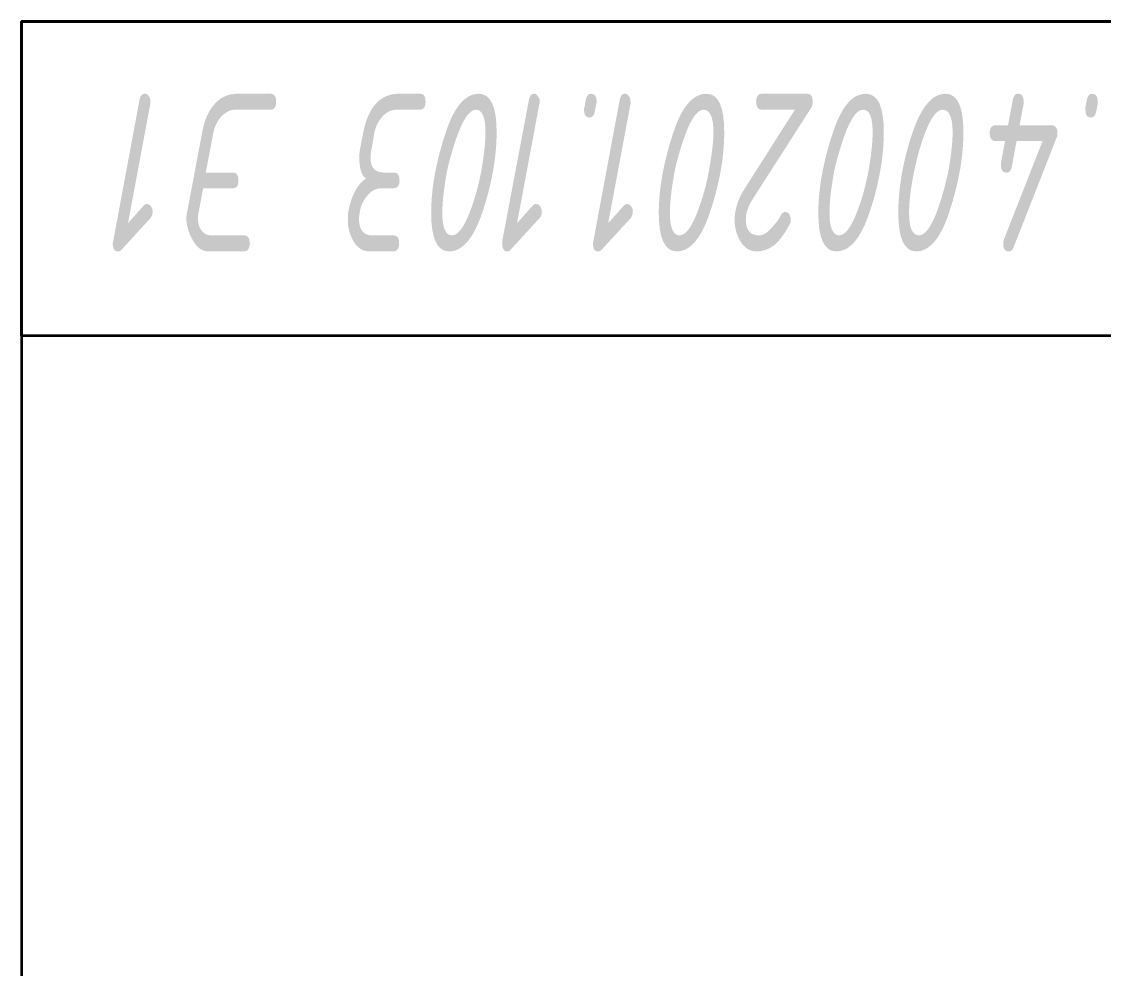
# Model space of a CAD drawing. Header units: millimetres. Extents: x 20 to 415, y 1 to 292.
# Drawn here: x 19.87 to 68.04, y 249.78 to 291.96 of the extents above; entities that cross this region are included whole.
import ezdxf

# ---------------------------------------------------------------- set-up
doc = ezdxf.new("R2010")
doc.units = ezdxf.units.MM
doc.header["$MEASUREMENT"] = 0
doc.layers.get('0').update_dxf_attribs({"linetype": 'CONTINUOUS'})

msp = doc.modelspace()

# ---------------------------------------------------------------- hatches: boundary and pattern name
at = {"true_color": 0x000007}
msp.add_hatch(color=0, dxfattribs=at).paths.add_polyline_path([(24.604, 282.992), (25.299, 283.77), (25.299, 283.77), (25.308, 283.778), (25.316, 283.785), (25.323, 283.792), (25.331, 283.799), (25.339, 283.805), (25.346, 283.81), (25.354, 283.815), (25.361, 283.82), (25.369, 283.824), (25.376, 283.828), (25.383, 283.831), (25.39, 283.834), (25.398, 283.836), (25.405, 283.838), (25.412, 283.84), (25.419, 283.841), (25.427, 283.842), (25.434, 283.842), (25.442, 283.842), (25.45, 283.841), (25.457, 283.841), (25.465, 283.839), (25.473, 283.838), (25.481, 283.836), (25.481, 283.836), (25.49, 283.834), (25.498, 283.832), (25.506, 283.829), (25.514, 283.826), (25.522, 283.823), (25.53, 283.82), (25.538, 283.816), (25.546, 283.813), (25.554, 283.809), (25.562, 283.804), (25.569, 283.8), (25.577, 283.795), (25.584, 283.789), (25.591, 283.784), (25.597, 283.778), (25.604, 283.771), (25.61, 283.764), (25.616, 283.757), (25.622, 283.749), (25.628, 283.741), (25.633, 283.732), (25.638, 283.723), (25.643, 283.714), (25.647, 283.704), (25.653, 283.695), (25.658, 283.687), (25.663, 283.678), (25.668, 283.669), (25.672, 283.66), (25.676, 283.651), (25.679, 283.641), (25.682, 283.631), (25.684, 283.621), (25.687, 283.611), (25.689, 283.601), (25.69, 283.59), (25.692, 283.579), (25.693, 283.568), (25.694, 283.556), (25.695, 283.544), (25.695, 283.532), (25.696, 283.52), (25.696, 283.507), (25.696, 283.494), (25.696, 283.481), (25.696, 283.467), (25.696, 283.453), (25.696, 283.439), (25.696, 283.439), (25.694, 283.429), (25.692, 283.418), (25.689, 283.408), (25.687, 283.398), (25.684, 283.387), (25.681, 283.377), (25.678, 283.367), (25.674, 283.357), (25.671, 283.347), (25.667, 283.337), (25.663, 283.327), (25.659, 283.317), (25.655, 283.307), (25.651, 283.297), (25.646, 283.288), (25.641, 283.278), (25.636, 283.269), (25.631, 283.26), (25.626, 283.251), (25.621, 283.242), (25.615, 283.233), (25.609, 283.224), (25.603, 283.216), (25.597, 283.207), (25.597, 283.207), (24.323, 281.817), (24.323, 281.817), (24.317, 281.811), (24.311, 281.805), (24.305, 281.8), (24.298, 281.794), (24.292, 281.789), (24.286, 281.783), (24.28, 281.779), (24.273, 281.774), (24.267, 281.769), (24.261, 281.765), (24.255, 281.761), (24.249, 281.757), (24.242, 281.754), (24.236, 281.751), (24.23, 281.748), (24.224, 281.745), (24.218, 281.743), (24.211, 281.741), (24.205, 281.739), (24.199, 281.737), (24.193, 281.736), (24.187, 281.735), (24.18, 281.735), (24.174, 281.735), (24.174, 281.735), (24.154, 281.735), (24.135, 281.737), (24.116, 281.74), (24.098, 281.744), (24.082, 281.75), (24.066, 281.756), (24.051, 281.764), (24.036, 281.773), (24.023, 281.783), (24.01, 281.795), (23.999, 281.808), (23.988, 281.821), (23.978, 281.837), (23.969, 281.853), (23.961, 281.87), (23.954, 281.889), (23.947, 281.909), (23.942, 281.93), (23.937, 281.952), (23.933, 281.976), (23.93, 282.001), (23.928, 282.027), (23.926, 282.054), (23.926, 282.082), (23.926, 282.088), (23.926, 282.094), (23.927, 282.1), (23.927, 282.106), (23.928, 282.111), (23.929, 282.116), (23.929, 282.121), (23.93, 282.126), (23.931, 282.131), (23.932, 282.136), (23.933, 282.14), (23.934, 282.144), (23.935, 282.148), (23.936, 282.152), (23.937, 282.156), (23.938, 282.159), (23.939, 282.163), (23.94, 282.166), (23.941, 282.169), (23.941, 282.172), (23.942, 282.174), (23.942, 282.177), (23.942, 282.179), (23.943, 282.181), (25.117, 288.486), (25.117, 288.486), (25.122, 288.506), (25.127, 288.526), (25.132, 288.544), (25.138, 288.563), (25.144, 288.58), (25.151, 288.597), (25.159, 288.613), (25.166, 288.628), (25.175, 288.642), (25.183, 288.656), (25.193, 288.668), (25.202, 288.68), (25.212, 288.691), (25.223, 288.701), (25.234, 288.71), (25.245, 288.718), (25.257, 288.726), (25.269, 288.732), (25.281, 288.738), (25.294, 288.742), (25.307, 288.746), (25.321, 288.748), (25.335, 288.75), (25.349, 288.75), (25.349, 288.75), (25.357, 288.75), (25.366, 288.75), (25.374, 288.749), (25.382, 288.747), (25.39, 288.746), (25.398, 288.744), (25.407, 288.741), (25.415, 288.739), (25.423, 288.735), (25.431, 288.732), (25.438, 288.728), (25.446, 288.723), (25.454, 288.719), (25.462, 288.713), (25.469, 288.707), (25.476, 288.701), (25.484, 288.695), (25.491, 288.687), (25.498, 288.68), (25.505, 288.672), (25.512, 288.663), (25.518, 288.654), (25.525, 288.645), (25.531, 288.634), (25.537, 288.626), (25.543, 288.618), (25.548, 288.61), (25.553, 288.601), (25.558, 288.593), (25.562, 288.584), (25.566, 288.576), (25.57, 288.567), (25.574, 288.558), (25.577, 288.549), (25.58, 288.54), (25.583, 288.531), (25.585, 288.522), (25.587, 288.512), (25.589, 288.502), (25.591, 288.492), (25.593, 288.482), (25.594, 288.472), (25.595, 288.461), (25.596, 288.45), (25.596, 288.439), (25.597, 288.427), (25.597, 288.415), (25.597, 288.403), (25.597, 288.403), (25.597, 288.399), (25.597, 288.395), (25.597, 288.39), (25.597, 288.386), (25.597, 288.382), (25.597, 288.378), (25.597, 288.374), (25.597, 288.37), (25.597, 288.366), (25.597, 288.361), (25.597, 288.357), (25.597, 288.353), (25.597, 288.349), (25.597, 288.345), (25.597, 288.341), (25.597, 288.337), (25.597, 288.332), (25.597, 288.328), (25.597, 288.324), (25.597, 288.32), (25.597, 288.316), (25.597, 288.312), (25.597, 288.308), (25.597, 288.304), (25.597, 288.304), (24.604, 282.992), (25.597, 288.304)])
h = msp.add_hatch(color=0, dxfattribs=at)
h.paths.add_polyline_path([(28.178, 281.735), (28.178, 281.735), (28.133, 281.736), (28.089, 281.74), (28.046, 281.748), (28.004, 281.758), (27.963, 281.771), (27.923, 281.787), (27.884, 281.806), (27.846, 281.827), (27.808, 281.852), (27.772, 281.879), (27.736, 281.909), (27.701, 281.941), (27.666, 281.977), (27.633, 282.015), (27.6, 282.056), (27.568, 282.1), (27.537, 282.146), (27.506, 282.195), (27.476, 282.247), (27.446, 282.301), (27.418, 282.359), (27.389, 282.418), (27.362, 282.481), (27.335, 282.545), (27.335, 282.545), (27.324, 282.572), (27.315, 282.599), (27.305, 282.626), (27.296, 282.653), (27.287, 282.68), (27.279, 282.707), (27.271, 282.734), (27.263, 282.761), (27.256, 282.788), (27.25, 282.815), (27.243, 282.843), (27.237, 282.87), (27.232, 282.898), (27.227, 282.925), (27.222, 282.953), (27.218, 282.981), (27.214, 283.008), (27.211, 283.036), (27.209, 283.064), (27.206, 283.093), (27.204, 283.121), (27.203, 283.15), (27.202, 283.178), (27.202, 283.207), (27.202, 283.22), (27.203, 283.232), (27.203, 283.244), (27.203, 283.257), (27.204, 283.269), (27.205, 283.281), (27.206, 283.294), (27.207, 283.306), (27.208, 283.318), (27.21, 283.33), (27.211, 283.342), (27.213, 283.354), (27.214, 283.366), (27.216, 283.378), (27.218, 283.389), (27.219, 283.401), (27.221, 283.412), (27.223, 283.424), (27.225, 283.435), (27.227, 283.446), (27.229, 283.457), (27.231, 283.468), (27.233, 283.478), (27.235, 283.489), (27.897, 286.996), (27.897, 286.996), (27.915, 287.09), (27.934, 287.181), (27.954, 287.27), (27.977, 287.356), (28.001, 287.44), (28.027, 287.521), (28.054, 287.599), (28.083, 287.675), (28.114, 287.749), (28.146, 287.82), (28.18, 287.888), (28.216, 287.954), (28.253, 288.017), (28.291, 288.078), (28.331, 288.137), (28.373, 288.193), (28.416, 288.246), (28.46, 288.297), (28.506, 288.346), (28.554, 288.392), (28.602, 288.435), (28.653, 288.477), (28.704, 288.515), (28.758, 288.552), (28.758, 288.552), (28.785, 288.568), (28.812, 288.583), (28.84, 288.598), (28.868, 288.612), (28.896, 288.626), (28.925, 288.639), (28.954, 288.651), (28.983, 288.662), (29.013, 288.673), (29.042, 288.683), (29.073, 288.692), (29.103, 288.701), (29.134, 288.709), (29.164, 288.716), (29.196, 288.722), (29.227, 288.728), (29.259, 288.733), (29.29, 288.738), (29.322, 288.742), (29.355, 288.745), (29.387, 288.747), (29.42, 288.749), (29.453, 288.75), (29.486, 288.75), (30.942, 288.75), (30.942, 288.75), (30.962, 288.75), (30.981, 288.748), (31, 288.745), (31.018, 288.741), (31.034, 288.735), (31.05, 288.729), (31.065, 288.721), (31.08, 288.712), (31.093, 288.701), (31.105, 288.69), (31.117, 288.677), (31.128, 288.663), (31.138, 288.648), (31.147, 288.632), (31.155, 288.615), (31.162, 288.596), (31.169, 288.576), (31.174, 288.555), (31.179, 288.533), (31.183, 288.509), (31.186, 288.484), (31.188, 288.458), (31.189, 288.431), (31.19, 288.403), (31.19, 288.403), (31.189, 288.372), (31.188, 288.344), (31.186, 288.316), (31.183, 288.29), (31.179, 288.265), (31.174, 288.241), (31.169, 288.219), (31.162, 288.198), (31.155, 288.179), (31.147, 288.16), (31.138, 288.143), (31.128, 288.128), (31.117, 288.113), (31.105, 288.1), (31.093, 288.089), (31.08, 288.078), (31.065, 288.069), (31.05, 288.061), (31.034, 288.054), (31.018, 288.049), (31, 288.044), (30.981, 288.041), (30.962, 288.039), (30.942, 288.039), (29.353, 288.039), (29.353, 288.039), (29.328, 288.038), (29.304, 288.037), (29.279, 288.034), (29.254, 288.031), (29.229, 288.026), (29.204, 288.02), (29.179, 288.013), (29.155, 288.006), (29.13, 287.997), (29.105, 287.987), (29.08, 287.976), (29.055, 287.964), (29.031, 287.951), (29.006, 287.937), (28.981, 287.922), (28.956, 287.906), (28.931, 287.889), (28.906, 287.871), (28.882, 287.852), (28.857, 287.832), (28.832, 287.811), (28.807, 287.789), (28.782, 287.765), (28.758, 287.741), (28.758, 287.741), (28.735, 287.716), (28.713, 287.69), (28.692, 287.664), (28.672, 287.638), (28.652, 287.61), (28.633, 287.583), (28.615, 287.555), (28.597, 287.526), (28.58, 287.497), (28.563, 287.467), (28.547, 287.437), (28.532, 287.406), (28.517, 287.375), (28.503, 287.343), (28.49, 287.31), (28.477, 287.278), (28.465, 287.244), (28.453, 287.21), (28.442, 287.176), (28.431, 287.141), (28.421, 287.106), (28.411, 287.07), (28.402, 287.033), (28.394, 286.996), (28.063, 285.242), (29.27, 285.242), (29.27, 285.242), (29.291, 285.242), (29.31, 285.24), (29.329, 285.237), (29.346, 285.233), (29.363, 285.227), (29.379, 285.221), (29.394, 285.213), (29.408, 285.204), (29.422, 285.194), (29.434, 285.182), (29.446, 285.169), (29.457, 285.156), (29.467, 285.141), (29.476, 285.124), (29.484, 285.107), (29.491, 285.088), (29.498, 285.068), (29.503, 285.047), (29.508, 285.025), (29.512, 285.001), (29.515, 284.976), (29.517, 284.95), (29.518, 284.923), (29.519, 284.895), (29.519, 284.895), (29.518, 284.867), (29.517, 284.839), (29.515, 284.814), (29.512, 284.789), (29.508, 284.765), (29.503, 284.743), (29.498, 284.722), (29.491, 284.702), (29.484, 284.683), (29.476, 284.666), (29.467, 284.649), (29.457, 284.634), (29.446, 284.621), (29.434, 284.608), (29.422, 284.596), (29.408, 284.586), (29.394, 284.577), (29.379, 284.569), (29.363, 284.563), (29.346, 284.557), (29.329, 284.553), (29.31, 284.55), (29.291, 284.548), (29.27, 284.548), (27.947, 284.548), (27.748, 283.489), (27.748, 283.489), (27.746, 283.478), (27.744, 283.468), (27.742, 283.457), (27.74, 283.446), (27.738, 283.435), (27.736, 283.424), (27.734, 283.413), (27.732, 283.402), (27.73, 283.391), (27.729, 283.38), (27.727, 283.369), (27.725, 283.358), (27.724, 283.347), (27.723, 283.337), (27.721, 283.326), (27.72, 283.316), (27.719, 283.305), (27.718, 283.295), (27.717, 283.286), (27.716, 283.276), (27.716, 283.267), (27.715, 283.258), (27.715, 283.249), (27.715, 283.24), (27.715, 283.24), (27.715, 283.21), (27.716, 283.18), (27.717, 283.15), (27.719, 283.122), (27.722, 283.094), (27.725, 283.066), (27.728, 283.039), (27.732, 283.013), (27.737, 282.987), (27.742, 282.962), (27.748, 282.938), (27.754, 282.914), (27.761, 282.89), (27.769, 282.867), (27.777, 282.844), (27.786, 282.822), (27.796, 282.801), (27.806, 282.78), (27.817, 282.759), (27.828, 282.739), (27.84, 282.719), (27.853, 282.699), (27.866, 282.68), (27.881, 282.661), (27.895, 282.643), (27.91, 282.626), (27.926, 282.609), (27.941, 282.594), (27.957, 282.579), (27.973, 282.565), (27.99, 282.552), (28.007, 282.539), (28.024, 282.528), (28.041, 282.517), (28.059, 282.507), (28.077, 282.498), (28.095, 282.489), (28.114, 282.482), (28.133, 282.475), (28.151, 282.469), (28.171, 282.463), (28.19, 282.459), (28.21, 282.455), (28.23, 282.452), (28.25, 282.449), (28.27, 282.448), (28.29, 282.446), (28.311, 282.446), (29.767, 282.446), (29.767, 282.446), (29.787, 282.446), (29.807, 282.444), (29.825, 282.441), (29.843, 282.436), (29.86, 282.431), (29.875, 282.424), (29.891, 282.417), (29.905, 282.408), (29.918, 282.397), (29.931, 282.386), (29.942, 282.373), (29.953, 282.359), (29.963, 282.344), (29.972, 282.328), (29.98, 282.31), (29.987, 282.292), (29.994, 282.272), (30, 282.251), (30.004, 282.228), (30.008, 282.205), (30.011, 282.18), (30.013, 282.154), (30.015, 282.127), (30.015, 282.099), (30.015, 282.099), (30.015, 282.07), (30.013, 282.043), (30.011, 282.016), (30.008, 281.991), (30.004, 281.967), (30, 281.944), (29.994, 281.922), (29.987, 281.901), (29.98, 281.882), (29.972, 281.863), (29.963, 281.846), (29.953, 281.83), (29.942, 281.815), (29.931, 281.801), (29.918, 281.789), (29.905, 281.778), (29.891, 281.768), (29.875, 281.759), (29.86, 281.752), (29.843, 281.746), (29.825, 281.741), (29.807, 281.737), (29.787, 281.735), (29.767, 281.735)])
h.paths.add_polyline_path([(28.178, 281.735), (29.767, 281.735)])
h = msp.add_hatch(color=0, dxfattribs=at)
edge = h.paths.add_edge_path()
edge.add_line((67.741, 288.304), (67.675, 287.956))
edge.add_spline(control_points=[(67.675, 287.956), (67.641, 287.774), (67.559, 287.691), (67.443, 287.691), (67.443, 287.691), (67.277, 287.691), (67.195, 287.807), (67.195, 288.039), (67.195, 288.039), (67.195, 288.088), (67.195, 288.122), (67.195, 288.138)], knot_values=[0, 0, 0, 0, 0.083333, 0.083333, 0.083333, 0.083333, 0.166667, 0.166667, 0.166667, 0.166667, 1, 1, 1, 1], degree=3, periodic=0)
edge.add_line((67.195, 288.138), (67.261, 288.486))
edge.add_spline(control_points=[(67.261, 288.486), (67.294, 288.651), (67.377, 288.75), (67.493, 288.75), (67.493, 288.75), (67.658, 288.75), (67.741, 288.634), (67.741, 288.403), (67.741, 288.403), (67.741, 288.353), (67.741, 288.32), (67.741, 288.304)], knot_values=[0, 0, 0, 0, 0.083333, 0.083333, 0.083333, 0.083333, 0.166667, 0.166667, 0.166667, 0.166667, 1, 1, 1, 1], degree=3, periodic=0)
h.paths.add_polyline_path([(63.621, 286.649), (63.19, 286.649), (63.19, 286.649), (63.17, 286.649), (63.151, 286.651), (63.132, 286.654), (63.115, 286.659), (63.098, 286.664), (63.082, 286.671), (63.067, 286.678), (63.053, 286.688), (63.039, 286.698), (63.027, 286.709), (63.015, 286.722), (63.004, 286.736), (62.994, 286.751), (62.985, 286.767), (62.977, 286.785), (62.97, 286.803), (62.963, 286.823), (62.958, 286.844), (62.953, 286.867), (62.949, 286.89), (62.946, 286.915), (62.944, 286.941), (62.943, 286.968), (62.942, 286.996), (62.942, 286.996), (62.943, 287.025), (62.944, 287.052), (62.946, 287.078), (62.949, 287.103), (62.953, 287.126), (62.958, 287.148), (62.963, 287.17), (62.97, 287.189), (62.977, 287.208), (62.985, 287.226), (62.994, 287.242), (63.004, 287.257), (63.015, 287.271), (63.027, 287.284), (63.039, 287.295), (63.053, 287.305), (63.067, 287.314), (63.082, 287.322), (63.098, 287.329), (63.115, 287.334), (63.132, 287.338), (63.151, 287.341), (63.17, 287.343), (63.19, 287.344), (63.753, 287.344), (63.968, 288.486), (63.968, 288.486), (63.972, 288.506), (63.977, 288.526), (63.982, 288.544), (63.988, 288.563), (63.993, 288.58), (64, 288.597), (64.006, 288.613), (64.014, 288.628), (64.021, 288.642), (64.029, 288.656), (64.038, 288.668), (64.047, 288.68), (64.056, 288.691), (64.066, 288.701), (64.077, 288.71), (64.088, 288.718), (64.1, 288.726), (64.112, 288.732), (64.125, 288.738), (64.139, 288.742), (64.153, 288.746), (64.168, 288.748), (64.184, 288.75), (64.2, 288.75), (64.2, 288.75), (64.22, 288.75), (64.239, 288.748), (64.258, 288.745), (64.276, 288.741), (64.292, 288.735), (64.308, 288.728), (64.323, 288.72), (64.338, 288.711), (64.351, 288.701), (64.364, 288.689), (64.375, 288.676), (64.386, 288.661), (64.396, 288.646), (64.405, 288.629), (64.413, 288.611), (64.42, 288.591), (64.427, 288.57), (64.433, 288.548), (64.437, 288.524), (64.441, 288.499), (64.444, 288.473), (64.446, 288.446), (64.448, 288.417), (64.448, 288.386), (64.448, 288.382), (64.448, 288.378), (64.448, 288.375), (64.448, 288.371), (64.448, 288.367), (64.448, 288.364), (64.448, 288.361), (64.448, 288.357), (64.448, 288.354), (64.448, 288.351), (64.448, 288.348), (64.448, 288.345), (64.448, 288.342), (64.448, 288.339), (64.448, 288.336), (64.448, 288.332), (64.448, 288.329), (64.448, 288.326), (64.448, 288.322), (64.448, 288.319), (64.448, 288.315), (64.448, 288.311), (64.448, 288.308), (64.448, 288.304), (64.266, 287.344), (65.722, 287.344), (65.722, 287.344), (65.73, 287.344), (65.738, 287.343), (65.746, 287.342), (65.754, 287.341), (65.761, 287.34), (65.769, 287.338), (65.776, 287.335), (65.783, 287.333), (65.79, 287.33), (65.797, 287.327), (65.804, 287.323), (65.811, 287.319), (65.818, 287.315), (65.824, 287.31), (65.831, 287.305), (65.837, 287.3), (65.844, 287.294), (65.85, 287.288), (65.856, 287.282), (65.863, 287.275), (65.869, 287.268), (65.875, 287.26), (65.881, 287.253), (65.888, 287.245), (65.888, 287.245), (65.894, 287.236), (65.899, 287.228), (65.905, 287.219), (65.91, 287.21), (65.914, 287.201), (65.919, 287.192), (65.923, 287.182), (65.927, 287.173), (65.93, 287.163), (65.934, 287.153), (65.937, 287.143), (65.939, 287.133), (65.942, 287.122), (65.944, 287.112), (65.946, 287.101), (65.948, 287.09), (65.949, 287.079), (65.95, 287.068), (65.951, 287.056), (65.952, 287.045), (65.953, 287.033), (65.953, 287.021), (65.954, 287.009), (65.954, 286.996), (65.954, 286.988), (65.954, 286.98), (65.954, 286.972), (65.954, 286.965), (65.953, 286.957), (65.953, 286.949), (65.953, 286.942), (65.953, 286.934), (65.952, 286.927), (65.951, 286.92), (65.951, 286.913), (65.95, 286.905), (65.948, 286.898), (65.947, 286.891), (65.946, 286.884), (65.944, 286.876), (65.942, 286.869), (65.94, 286.861), (65.937, 286.854), (65.935, 286.846), (65.932, 286.838), (65.928, 286.831), (65.925, 286.823), (65.921, 286.814), (64.001, 281.917), (64.001, 281.917), (63.995, 281.902), (63.989, 281.889), (63.982, 281.876), (63.975, 281.863), (63.968, 281.851), (63.961, 281.839), (63.953, 281.828), (63.945, 281.818), (63.938, 281.808), (63.929, 281.799), (63.921, 281.79), (63.912, 281.782), (63.903, 281.775), (63.894, 281.768), (63.885, 281.762), (63.875, 281.756), (63.865, 281.751), (63.855, 281.747), (63.844, 281.743), (63.833, 281.74), (63.822, 281.738), (63.81, 281.736), (63.798, 281.735), (63.786, 281.735), (63.786, 281.735), (63.766, 281.735), (63.747, 281.737), (63.728, 281.74), (63.71, 281.744), (63.694, 281.75), (63.678, 281.756), (63.662, 281.764), (63.648, 281.773), (63.635, 281.783), (63.622, 281.795), (63.611, 281.808), (63.6, 281.821), (63.59, 281.837), (63.581, 281.853), (63.573, 281.87), (63.566, 281.889), (63.559, 281.909), (63.553, 281.93), (63.549, 281.952), (63.545, 281.976), (63.542, 282.001), (63.54, 282.027), (63.538, 282.054), (63.538, 282.082), (63.538, 282.09), (63.538, 282.098), (63.539, 282.106), (63.539, 282.114), (63.54, 282.122), (63.541, 282.129), (63.542, 282.137), (63.543, 282.144), (63.544, 282.151), (63.545, 282.159), (63.547, 282.166), (63.548, 282.173), (63.55, 282.18), (63.552, 282.188), (63.553, 282.195), (63.555, 282.202), (63.557, 282.21), (63.559, 282.217), (63.561, 282.225), (63.563, 282.232), (63.565, 282.24), (63.567, 282.248), (63.569, 282.256), (63.571, 282.264), (65.292, 286.649), (64.134, 286.649), (63.919, 285.491), (63.919, 285.491), (63.914, 285.47), (63.909, 285.451), (63.904, 285.432), (63.898, 285.415), (63.892, 285.398), (63.885, 285.382), (63.877, 285.367), (63.87, 285.353), (63.861, 285.339), (63.853, 285.327), (63.843, 285.315), (63.834, 285.305), (63.824, 285.295), (63.813, 285.286), (63.802, 285.277), (63.791, 285.27), (63.779, 285.264), (63.767, 285.258), (63.755, 285.253), (63.742, 285.249), (63.729, 285.246), (63.715, 285.244), (63.701, 285.243), (63.687, 285.242), (63.687, 285.242), (63.667, 285.243), (63.647, 285.245), (63.629, 285.248), (63.611, 285.252), (63.594, 285.258), (63.578, 285.264), (63.563, 285.272), (63.549, 285.281), (63.536, 285.291), (63.523, 285.303), (63.512, 285.315), (63.501, 285.329), (63.491, 285.344), (63.482, 285.361), (63.474, 285.378), (63.466, 285.397), (63.46, 285.417), (63.454, 285.438), (63.449, 285.46), (63.446, 285.484), (63.443, 285.508), (63.44, 285.534), (63.439, 285.562), (63.439, 285.59), (63.439, 285.594), (63.439, 285.598), (63.439, 285.602), (63.439, 285.606), (63.439, 285.61), (63.439, 285.614), (63.439, 285.618), (63.439, 285.622), (63.439, 285.626), (63.439, 285.63), (63.439, 285.634), (63.439, 285.637), (63.439, 285.641), (63.439, 285.645), (63.439, 285.648), (63.439, 285.651), (63.439, 285.654), (63.439, 285.657), (63.439, 285.66), (63.439, 285.663), (63.439, 285.666), (63.439, 285.668), (63.439, 285.671), (63.439, 285.673), (63.621, 286.649), (63.439, 285.673)])
edge = h.paths.add_edge_path()
edge.add_spline(control_points=[(59.567, 285.242), (59.418, 284.514), (59.352, 283.919), (59.352, 283.455), (59.352, 283.455), (59.352, 282.777), (59.501, 282.446), (59.798, 282.446), (59.798, 282.446), (60.113, 282.446), (60.444, 282.976), (60.775, 284.051), (60.775, 284.051), (60.907, 284.481), (61.006, 284.895), (61.089, 285.242), (61.089, 285.242), (61.221, 285.97), (61.288, 286.566), (61.288, 287.029), (61.288, 287.029), (61.288, 287.708), (61.139, 288.039), (60.841, 288.039), (60.841, 288.039), (60.527, 288.039), (60.196, 287.509), (59.865, 286.434), (59.865, 286.434), (59.732, 286.004), (59.633, 285.606), (59.567, 285.242)], knot_values=[0, 0, 0, 0, 0.03125, 0.03125, 0.03125, 0.03125, 0.0625, 0.0625, 0.0625, 0.0625, 0.09375, 0.09375, 0.09375, 0.09375, 0.125, 0.125, 0.125, 0.125, 0.15625, 0.15625, 0.15625, 0.15625, 0.1875, 0.1875, 0.1875, 0.1875, 0.21875, 0.21875, 0.21875, 0.21875, 1, 1, 1, 1], degree=3, periodic=0)
edge = h.paths.add_edge_path()
edge.add_spline(control_points=[(59.484, 286.963), (59.881, 288.155), (60.378, 288.75), (60.973, 288.75), (60.973, 288.75), (61.503, 288.75), (61.768, 288.188), (61.768, 287.046), (61.768, 287.046), (61.768, 285.97), (61.569, 284.796), (61.155, 283.538), (61.155, 283.538), (60.775, 282.33), (60.262, 281.735), (59.666, 281.735), (59.666, 281.735), (59.137, 281.735), (58.872, 282.314), (58.872, 283.439), (58.872, 283.439), (58.872, 284.531), (59.07, 285.706), (59.484, 286.963)], knot_values=[0, 0, 0, 0, 0.041667, 0.041667, 0.041667, 0.041667, 0.083333, 0.083333, 0.083333, 0.083333, 0.125, 0.125, 0.125, 0.125, 0.166667, 0.166667, 0.166667, 0.166667, 0.208333, 0.208333, 0.208333, 0.208333, 1, 1, 1, 1], degree=3, periodic=0)
edge = h.paths.add_edge_path()
edge.add_spline(control_points=[(56.009, 285.242), (55.877, 284.514), (55.811, 283.919), (55.811, 283.455), (55.811, 283.455), (55.811, 282.777), (55.96, 282.446), (56.241, 282.446), (56.241, 282.446), (56.572, 282.446), (56.886, 282.976), (57.234, 284.051), (57.234, 284.051), (57.366, 284.481), (57.465, 284.895), (57.532, 285.242), (57.532, 285.242), (57.664, 285.97), (57.73, 286.566), (57.73, 287.029), (57.73, 287.029), (57.73, 287.708), (57.598, 288.039), (57.3, 288.039), (57.3, 288.039), (56.986, 288.039), (56.655, 287.509), (56.324, 286.434), (56.324, 286.434), (56.191, 286.004), (56.076, 285.606), (56.009, 285.242)], knot_values=[0, 0, 0, 0, 0.03125, 0.03125, 0.03125, 0.03125, 0.0625, 0.0625, 0.0625, 0.0625, 0.09375, 0.09375, 0.09375, 0.09375, 0.125, 0.125, 0.125, 0.125, 0.15625, 0.15625, 0.15625, 0.15625, 0.1875, 0.1875, 0.1875, 0.1875, 0.21875, 0.21875, 0.21875, 0.21875, 1, 1, 1, 1], degree=3, periodic=0)
edge = h.paths.add_edge_path()
edge.add_spline(control_points=[(55.943, 286.963), (56.324, 288.155), (56.82, 288.75), (57.432, 288.75), (57.432, 288.75), (57.962, 288.75), (58.227, 288.188), (58.227, 287.046), (58.227, 287.046), (58.227, 285.97), (58.028, 284.796), (57.614, 283.538), (57.614, 283.538), (57.217, 282.33), (56.721, 281.735), (56.109, 281.735), (56.109, 281.735), (55.579, 281.735), (55.314, 282.314), (55.314, 283.439), (55.314, 283.439), (55.314, 284.531), (55.53, 285.706), (55.943, 286.963)], knot_values=[0, 0, 0, 0, 0.041667, 0.041667, 0.041667, 0.041667, 0.083333, 0.083333, 0.083333, 0.083333, 0.125, 0.125, 0.125, 0.125, 0.166667, 0.166667, 0.166667, 0.166667, 0.208333, 0.208333, 0.208333, 0.208333, 1, 1, 1, 1], degree=3, periodic=0)
edge = h.paths.add_edge_path()
edge.add_spline(control_points=[(53.66, 283.373), (53.709, 283.455), (53.776, 283.489), (53.842, 283.489), (53.842, 283.489), (53.908, 283.489), (53.974, 283.455), (54.024, 283.389), (54.024, 283.389), (54.057, 283.323), (54.09, 283.24), (54.09, 283.141), (54.09, 283.141), (54.09, 283.058), (54.073, 282.992), (54.024, 282.909), (54.024, 282.909), (53.809, 282.512), (53.594, 282.231), (53.395, 282.049), (53.395, 282.049), (53.163, 281.85), (52.882, 281.735), (52.568, 281.735), (52.568, 281.735), (52.187, 281.735), (51.922, 281.966), (51.724, 282.43), (51.724, 282.43), (51.641, 282.628), (51.592, 282.876), (51.592, 283.125), (51.592, 283.125), (51.592, 283.604), (51.74, 284.068), (52.038, 284.531)], knot_values=[0, 0, 0, 0, 0.027778, 0.027778, 0.027778, 0.027778, 0.055556, 0.055556, 0.055556, 0.055556, 0.083333, 0.083333, 0.083333, 0.083333, 0.111111, 0.111111, 0.111111, 0.111111, 0.138889, 0.138889, 0.138889, 0.138889, 0.166667, 0.166667, 0.166667, 0.166667, 0.194444, 0.194444, 0.194444, 0.194444, 0.222222, 0.222222, 0.222222, 0.222222, 1, 1, 1, 1], degree=3, periodic=0)
edge.add_line((52.038, 284.531), (54.272, 288.039))
edge.add_line((54.272, 288.039), (52.799, 288.039))
edge.add_spline(control_points=[(52.799, 288.039), (52.634, 288.039), (52.551, 288.155), (52.551, 288.403), (52.551, 288.403), (52.551, 288.634), (52.634, 288.75), (52.799, 288.75)], knot_values=[0, 0, 0, 0, 0.125, 0.125, 0.125, 0.125, 1, 1, 1, 1], degree=3, periodic=0)
edge.add_line((52.799, 288.75), (54.835, 288.75))
edge.add_spline(control_points=[(54.835, 288.75), (54.984, 288.75), (55.066, 288.634), (55.066, 288.403), (55.066, 288.403), (55.066, 288.304), (55.05, 288.221), (55.017, 288.155)], knot_values=[0, 0, 0, 0, 0.125, 0.125, 0.125, 0.125, 1, 1, 1, 1], degree=3, periodic=0)
edge.add_line((55.017, 288.155), (52.386, 284.051))
edge.add_spline(control_points=[(52.386, 284.051), (52.187, 283.737), (52.088, 283.422), (52.088, 283.141), (52.088, 283.141), (52.088, 282.678), (52.286, 282.446), (52.7, 282.446), (52.7, 282.446), (52.882, 282.446), (53.114, 282.612), (53.362, 282.926), (53.362, 282.926), (53.478, 283.058), (53.577, 283.207), (53.66, 283.373)], knot_values=[0, 0, 0, 0, 0.0625, 0.0625, 0.0625, 0.0625, 0.125, 0.125, 0.125, 0.125, 0.1875, 0.1875, 0.1875, 0.1875, 1, 1, 1, 1], degree=3, periodic=0)
edge = h.paths.add_edge_path()
edge.add_spline(control_points=[(48.911, 285.242), (48.779, 284.514), (48.712, 283.919), (48.712, 283.455), (48.712, 283.455), (48.712, 282.777), (48.861, 282.446), (49.143, 282.446), (49.143, 282.446), (49.474, 282.446), (49.788, 282.976), (50.135, 284.051), (50.135, 284.051), (50.268, 284.481), (50.367, 284.895), (50.433, 285.242), (50.433, 285.242), (50.566, 285.97), (50.648, 286.566), (50.648, 287.029), (50.648, 287.029), (50.648, 287.708), (50.499, 288.039), (50.202, 288.039), (50.202, 288.039), (49.887, 288.039), (49.556, 287.509), (49.225, 286.434), (49.225, 286.434), (49.093, 286.004), (48.977, 285.606), (48.911, 285.242)], knot_values=[0, 0, 0, 0, 0.03125, 0.03125, 0.03125, 0.03125, 0.0625, 0.0625, 0.0625, 0.0625, 0.09375, 0.09375, 0.09375, 0.09375, 0.125, 0.125, 0.125, 0.125, 0.15625, 0.15625, 0.15625, 0.15625, 0.1875, 0.1875, 0.1875, 0.1875, 0.21875, 0.21875, 0.21875, 0.21875, 1, 1, 1, 1], degree=3, periodic=0)
edge = h.paths.add_edge_path()
edge.add_spline(control_points=[(48.845, 286.963), (49.225, 288.155), (49.722, 288.75), (50.334, 288.75), (50.334, 288.75), (50.863, 288.75), (51.128, 288.188), (51.128, 287.046), (51.128, 287.046), (51.128, 285.97), (50.93, 284.796), (50.516, 283.538), (50.516, 283.538), (50.119, 282.33), (49.622, 281.735), (49.027, 281.735), (49.027, 281.735), (48.481, 281.735), (48.216, 282.314), (48.216, 283.439), (48.216, 283.439), (48.216, 284.531), (48.431, 285.706), (48.845, 286.963)], knot_values=[0, 0, 0, 0, 0.041667, 0.041667, 0.041667, 0.041667, 0.083333, 0.083333, 0.083333, 0.083333, 0.125, 0.125, 0.125, 0.125, 0.166667, 0.166667, 0.166667, 0.166667, 0.208333, 0.208333, 0.208333, 0.208333, 1, 1, 1, 1], degree=3, periodic=0)
h.paths.add_polyline_path([(45.966, 282.992), (46.661, 283.77), (46.661, 283.77), (46.669, 283.778), (46.677, 283.785), (46.685, 283.792), (46.693, 283.799), (46.7, 283.805), (46.708, 283.81), (46.715, 283.815), (46.723, 283.82), (46.73, 283.824), (46.737, 283.828), (46.744, 283.831), (46.752, 283.834), (46.759, 283.836), (46.766, 283.838), (46.773, 283.84), (46.781, 283.841), (46.788, 283.842), (46.796, 283.842), (46.803, 283.842), (46.811, 283.841), (46.819, 283.841), (46.826, 283.839), (46.835, 283.838), (46.843, 283.836), (46.843, 283.836), (46.851, 283.834), (46.859, 283.832), (46.867, 283.829), (46.876, 283.826), (46.884, 283.823), (46.892, 283.82), (46.9, 283.816), (46.908, 283.813), (46.915, 283.809), (46.923, 283.804), (46.931, 283.8), (46.938, 283.795), (46.945, 283.789), (46.952, 283.784), (46.959, 283.778), (46.965, 283.771), (46.972, 283.764), (46.978, 283.757), (46.983, 283.749), (46.989, 283.741), (46.994, 283.732), (46.999, 283.723), (47.004, 283.714), (47.008, 283.704), (47.014, 283.695), (47.02, 283.687), (47.025, 283.678), (47.029, 283.669), (47.033, 283.66), (47.037, 283.651), (47.04, 283.641), (47.043, 283.631), (47.046, 283.621), (47.048, 283.611), (47.05, 283.601), (47.052, 283.59), (47.053, 283.579), (47.054, 283.568), (47.055, 283.556), (47.056, 283.544), (47.057, 283.532), (47.057, 283.52), (47.057, 283.507), (47.058, 283.494), (47.058, 283.481), (47.058, 283.467), (47.058, 283.453), (47.058, 283.439), (47.058, 283.439), (47.056, 283.429), (47.053, 283.418), (47.051, 283.408), (47.048, 283.398), (47.045, 283.387), (47.042, 283.377), (47.039, 283.367), (47.036, 283.357), (47.032, 283.347), (47.029, 283.337), (47.025, 283.327), (47.021, 283.317), (47.016, 283.307), (47.012, 283.297), (47.007, 283.288), (47.003, 283.278), (46.998, 283.269), (46.993, 283.26), (46.987, 283.251), (46.982, 283.242), (46.976, 283.233), (46.971, 283.224), (46.965, 283.216), (46.959, 283.207), (46.959, 283.207), (45.684, 281.817), (45.684, 281.817), (45.678, 281.811), (45.672, 281.805), (45.666, 281.8), (45.66, 281.794), (45.653, 281.789), (45.647, 281.783), (45.641, 281.779), (45.635, 281.774), (45.629, 281.769), (45.622, 281.765), (45.616, 281.761), (45.61, 281.757), (45.604, 281.754), (45.598, 281.751), (45.591, 281.748), (45.585, 281.745), (45.579, 281.743), (45.573, 281.741), (45.567, 281.739), (45.56, 281.737), (45.554, 281.736), (45.548, 281.735), (45.542, 281.735), (45.536, 281.735), (45.536, 281.735), (45.515, 281.735), (45.496, 281.737), (45.477, 281.74), (45.46, 281.744), (45.443, 281.75), (45.427, 281.756), (45.412, 281.764), (45.398, 281.773), (45.384, 281.783), (45.372, 281.795), (45.36, 281.808), (45.349, 281.821), (45.339, 281.837), (45.33, 281.853), (45.322, 281.87), (45.315, 281.889), (45.308, 281.909), (45.303, 281.93), (45.298, 281.952), (45.294, 281.976), (45.291, 282.001), (45.289, 282.027), (45.288, 282.054), (45.287, 282.082), (45.287, 282.088), (45.288, 282.094), (45.288, 282.1), (45.289, 282.106), (45.289, 282.111), (45.29, 282.116), (45.291, 282.121), (45.292, 282.126), (45.293, 282.131), (45.294, 282.136), (45.295, 282.14), (45.296, 282.144), (45.297, 282.148), (45.298, 282.152), (45.299, 282.156), (45.3, 282.159), (45.3, 282.163), (45.301, 282.166), (45.302, 282.169), (45.303, 282.172), (45.303, 282.174), (45.304, 282.177), (45.304, 282.179), (45.304, 282.181), (46.479, 288.486), (46.479, 288.486), (46.483, 288.506), (46.488, 288.526), (46.493, 288.544), (46.499, 288.563), (46.506, 288.58), (46.513, 288.597), (46.52, 288.613), (46.528, 288.628), (46.536, 288.642), (46.545, 288.656), (46.554, 288.668), (46.563, 288.68), (46.574, 288.691), (46.584, 288.701), (46.595, 288.71), (46.606, 288.718), (46.618, 288.726), (46.63, 288.732), (46.642, 288.738), (46.655, 288.742), (46.668, 288.746), (46.682, 288.748), (46.696, 288.75), (46.71, 288.75), (46.71, 288.75), (46.719, 288.75), (46.727, 288.75), (46.735, 288.749), (46.743, 288.747), (46.752, 288.746), (46.76, 288.744), (46.768, 288.741), (46.776, 288.739), (46.784, 288.735), (46.792, 288.732), (46.8, 288.728), (46.808, 288.723), (46.815, 288.719), (46.823, 288.713), (46.83, 288.707), (46.838, 288.701), (46.845, 288.695), (46.852, 288.687), (46.859, 288.68), (46.866, 288.672), (46.873, 288.663), (46.88, 288.654), (46.886, 288.645), (46.892, 288.634), (46.898, 288.626), (46.904, 288.618), (46.909, 288.61), (46.914, 288.601), (46.919, 288.593), (46.924, 288.584), (46.928, 288.576), (46.932, 288.567), (46.935, 288.558), (46.938, 288.549), (46.941, 288.54), (46.944, 288.531), (46.947, 288.522), (46.949, 288.512), (46.951, 288.502), (46.952, 288.492), (46.954, 288.482), (46.955, 288.472), (46.956, 288.461), (46.957, 288.45), (46.958, 288.439), (46.958, 288.427), (46.958, 288.415), (46.959, 288.403), (46.959, 288.403), (46.959, 288.399), (46.959, 288.395), (46.959, 288.39), (46.959, 288.386), (46.959, 288.382), (46.959, 288.378), (46.959, 288.374), (46.959, 288.37), (46.959, 288.366), (46.959, 288.361), (46.959, 288.357), (46.959, 288.353), (46.959, 288.349), (46.959, 288.345), (46.959, 288.341), (46.959, 288.337), (46.959, 288.332), (46.959, 288.328), (46.959, 288.324), (46.959, 288.32), (46.959, 288.316), (46.959, 288.312), (46.959, 288.308), (46.959, 288.304), (46.959, 288.304), (45.966, 282.992), (46.959, 288.304)])
edge = h.paths.add_edge_path()
edge.add_line((45.436, 288.304), (45.37, 287.956))
edge.add_spline(control_points=[(45.37, 287.956), (45.337, 287.774), (45.254, 287.691), (45.138, 287.691), (45.138, 287.691), (44.973, 287.691), (44.89, 287.807), (44.89, 288.039), (44.89, 288.039), (44.89, 288.088), (44.89, 288.122), (44.907, 288.138)], knot_values=[0, 0, 0, 0, 0.083333, 0.083333, 0.083333, 0.083333, 0.166667, 0.166667, 0.166667, 0.166667, 1, 1, 1, 1], degree=3, periodic=0)
edge.add_line((44.907, 288.138), (44.973, 288.486))
edge.add_spline(control_points=[(44.973, 288.486), (45.006, 288.651), (45.072, 288.75), (45.205, 288.75), (45.205, 288.75), (45.37, 288.75), (45.453, 288.634), (45.453, 288.403), (45.453, 288.403), (45.453, 288.353), (45.436, 288.32), (45.436, 288.304)], knot_values=[0, 0, 0, 0, 0.083333, 0.083333, 0.083333, 0.083333, 0.166667, 0.166667, 0.166667, 0.166667, 1, 1, 1, 1], degree=3, periodic=0)
h.paths.add_polyline_path([(41.912, 282.992), (42.607, 283.77), (42.607, 283.77), (42.615, 283.778), (42.623, 283.785), (42.631, 283.792), (42.639, 283.799), (42.646, 283.805), (42.654, 283.81), (42.661, 283.815), (42.669, 283.82), (42.676, 283.824), (42.683, 283.828), (42.691, 283.831), (42.698, 283.834), (42.705, 283.836), (42.712, 283.838), (42.72, 283.84), (42.727, 283.841), (42.734, 283.842), (42.742, 283.842), (42.749, 283.842), (42.757, 283.841), (42.765, 283.841), (42.773, 283.839), (42.781, 283.838), (42.789, 283.836), (42.789, 283.836), (42.799, 283.834), (42.809, 283.832), (42.818, 283.829), (42.828, 283.826), (42.836, 283.823), (42.845, 283.82), (42.853, 283.816), (42.861, 283.813), (42.869, 283.809), (42.876, 283.804), (42.883, 283.8), (42.89, 283.795), (42.897, 283.789), (42.903, 283.784), (42.909, 283.778), (42.915, 283.771), (42.921, 283.764), (42.926, 283.757), (42.931, 283.749), (42.936, 283.741), (42.941, 283.732), (42.946, 283.723), (42.95, 283.714), (42.954, 283.704), (42.96, 283.695), (42.966, 283.687), (42.971, 283.678), (42.976, 283.669), (42.981, 283.66), (42.985, 283.651), (42.989, 283.641), (42.993, 283.631), (42.996, 283.621), (42.999, 283.611), (43.002, 283.601), (43.004, 283.59), (43.006, 283.579), (43.007, 283.568), (43.009, 283.556), (43.009, 283.544), (43.01, 283.532), (43.01, 283.52), (43.01, 283.507), (43.009, 283.494), (43.009, 283.481), (43.007, 283.467), (43.006, 283.453), (43.004, 283.439), (43.004, 283.439), (43.004, 283.429), (43.003, 283.418), (43.002, 283.408), (43.001, 283.398), (43, 283.387), (42.998, 283.377), (42.996, 283.367), (42.993, 283.357), (42.99, 283.347), (42.987, 283.337), (42.983, 283.327), (42.979, 283.317), (42.975, 283.307), (42.97, 283.297), (42.965, 283.288), (42.96, 283.278), (42.954, 283.269), (42.948, 283.26), (42.942, 283.251), (42.935, 283.242), (42.928, 283.233), (42.921, 283.224), (42.913, 283.216), (42.905, 283.207), (42.905, 283.207), (41.631, 281.817), (41.631, 281.817), (41.624, 281.811), (41.619, 281.805), (41.613, 281.8), (41.607, 281.794), (41.601, 281.789), (41.596, 281.783), (41.59, 281.779), (41.585, 281.774), (41.579, 281.769), (41.574, 281.765), (41.568, 281.761), (41.562, 281.757), (41.557, 281.754), (41.551, 281.751), (41.545, 281.748), (41.539, 281.745), (41.532, 281.743), (41.526, 281.741), (41.519, 281.739), (41.512, 281.737), (41.505, 281.736), (41.498, 281.735), (41.49, 281.735), (41.482, 281.735), (41.482, 281.735), (41.463, 281.735), (41.446, 281.737), (41.429, 281.74), (41.413, 281.744), (41.397, 281.75), (41.383, 281.756), (41.369, 281.764), (41.355, 281.773), (41.343, 281.783), (41.331, 281.795), (41.32, 281.808), (41.31, 281.821), (41.301, 281.837), (41.292, 281.853), (41.284, 281.87), (41.277, 281.889), (41.271, 281.909), (41.265, 281.93), (41.261, 281.952), (41.257, 281.976), (41.254, 282.001), (41.252, 282.027), (41.25, 282.054), (41.25, 282.082), (41.25, 282.088), (41.25, 282.094), (41.25, 282.1), (41.25, 282.106), (41.25, 282.111), (41.25, 282.116), (41.25, 282.121), (41.25, 282.126), (41.25, 282.131), (41.25, 282.136), (41.25, 282.14), (41.25, 282.144), (41.25, 282.148), (41.25, 282.152), (41.25, 282.156), (41.25, 282.159), (41.25, 282.163), (41.25, 282.166), (41.25, 282.169), (41.25, 282.172), (41.25, 282.174), (41.25, 282.177), (41.25, 282.179), (41.25, 282.181), (42.441, 288.486), (42.441, 288.486), (42.446, 288.506), (42.45, 288.526), (42.455, 288.544), (42.461, 288.563), (42.467, 288.58), (42.473, 288.597), (42.48, 288.613), (42.487, 288.628), (42.494, 288.642), (42.502, 288.656), (42.511, 288.668), (42.52, 288.68), (42.53, 288.691), (42.54, 288.701), (42.55, 288.71), (42.561, 288.718), (42.573, 288.726), (42.586, 288.732), (42.599, 288.738), (42.612, 288.742), (42.626, 288.746), (42.641, 288.748), (42.657, 288.75), (42.673, 288.75), (42.673, 288.75), (42.681, 288.75), (42.689, 288.75), (42.697, 288.749), (42.705, 288.747), (42.712, 288.746), (42.72, 288.744), (42.727, 288.741), (42.734, 288.739), (42.741, 288.735), (42.748, 288.732), (42.755, 288.728), (42.762, 288.723), (42.769, 288.719), (42.775, 288.713), (42.782, 288.707), (42.788, 288.701), (42.795, 288.695), (42.801, 288.687), (42.807, 288.68), (42.814, 288.672), (42.82, 288.663), (42.826, 288.654), (42.832, 288.645), (42.838, 288.634), (42.845, 288.626), (42.851, 288.618), (42.856, 288.61), (42.862, 288.601), (42.867, 288.593), (42.872, 288.584), (42.877, 288.576), (42.882, 288.567), (42.886, 288.558), (42.891, 288.549), (42.895, 288.54), (42.898, 288.531), (42.902, 288.522), (42.905, 288.512), (42.908, 288.502), (42.911, 288.492), (42.913, 288.482), (42.915, 288.472), (42.917, 288.461), (42.919, 288.45), (42.92, 288.439), (42.921, 288.427), (42.921, 288.415), (42.921, 288.403), (42.921, 288.403), (42.921, 288.399), (42.921, 288.395), (42.921, 288.39), (42.921, 288.386), (42.921, 288.382), (42.921, 288.378), (42.921, 288.374), (42.921, 288.37), (42.92, 288.366), (42.92, 288.361), (42.92, 288.357), (42.919, 288.353), (42.919, 288.349), (42.918, 288.345), (42.917, 288.341), (42.916, 288.337), (42.915, 288.332), (42.914, 288.328), (42.913, 288.324), (42.912, 288.32), (42.91, 288.316), (42.908, 288.312), (42.907, 288.308), (42.905, 288.304), (42.905, 288.304), (41.912, 282.992), (42.905, 288.304)])
edge = h.paths.add_edge_path()
edge.add_spline(control_points=[(38.785, 285.242), (38.652, 284.514), (38.586, 283.919), (38.586, 283.455), (38.586, 283.455), (38.586, 282.777), (38.735, 282.446), (39.016, 282.446), (39.016, 282.446), (39.347, 282.446), (39.662, 282.976), (40.009, 284.051), (40.009, 284.051), (40.141, 284.481), (40.241, 284.895), (40.307, 285.242), (40.307, 285.242), (40.439, 285.97), (40.505, 286.566), (40.505, 287.029), (40.505, 287.029), (40.505, 287.708), (40.373, 288.039), (40.075, 288.039), (40.075, 288.039), (39.761, 288.039), (39.43, 287.509), (39.099, 286.434), (39.099, 286.434), (38.967, 286.004), (38.851, 285.606), (38.785, 285.242)], knot_values=[0, 0, 0, 0, 0.03125, 0.03125, 0.03125, 0.03125, 0.0625, 0.0625, 0.0625, 0.0625, 0.09375, 0.09375, 0.09375, 0.09375, 0.125, 0.125, 0.125, 0.125, 0.15625, 0.15625, 0.15625, 0.15625, 0.1875, 0.1875, 0.1875, 0.1875, 0.21875, 0.21875, 0.21875, 0.21875, 1, 1, 1, 1], degree=3, periodic=0)
edge = h.paths.add_edge_path()
edge.add_spline(control_points=[(38.718, 286.963), (39.099, 288.155), (39.595, 288.75), (40.208, 288.75), (40.208, 288.75), (40.737, 288.75), (41.002, 288.188), (41.002, 287.046), (41.002, 287.046), (41.002, 285.97), (40.803, 284.796), (40.39, 283.538), (40.39, 283.538), (39.993, 282.33), (39.496, 281.735), (38.884, 281.735), (38.884, 281.735), (38.354, 281.735), (38.09, 282.314), (38.09, 283.439), (38.09, 283.439), (38.09, 284.531), (38.305, 285.706), (38.718, 286.963)], knot_values=[0, 0, 0, 0, 0.041667, 0.041667, 0.041667, 0.041667, 0.083333, 0.083333, 0.083333, 0.083333, 0.125, 0.125, 0.125, 0.125, 0.166667, 0.166667, 0.166667, 0.166667, 0.208333, 0.208333, 0.208333, 0.208333, 1, 1, 1, 1], degree=3, periodic=0)
edge = h.paths.add_edge_path()
edge.add_spline(control_points=[(35.194, 284.978), (34.996, 285.094), (34.896, 285.408), (34.896, 285.888), (34.896, 285.888), (34.896, 286.02), (34.896, 286.153), (34.929, 286.301)], knot_values=[0, 0, 0, 0, 0.125, 0.125, 0.125, 0.125, 1, 1, 1, 1], degree=3, periodic=0)
edge.add_line((34.929, 286.301), (35.062, 286.996))
edge.add_spline(control_points=[(35.062, 286.996), (35.211, 287.774), (35.492, 288.287), (35.922, 288.552), (35.922, 288.552), (36.137, 288.684), (36.385, 288.75), (36.65, 288.75)], knot_values=[0, 0, 0, 0, 0.125, 0.125, 0.125, 0.125, 1, 1, 1, 1], degree=3, periodic=0)
edge.add_line((36.65, 288.75), (37.61, 288.75))
edge.add_spline(control_points=[(37.61, 288.75), (37.759, 288.75), (37.841, 288.634), (37.841, 288.403), (37.841, 288.403), (37.841, 288.155), (37.759, 288.039), (37.61, 288.039)], knot_values=[0, 0, 0, 0, 0.125, 0.125, 0.125, 0.125, 1, 1, 1, 1], degree=3, periodic=0)
edge.add_line((37.61, 288.039), (36.534, 288.039))
edge.add_spline(control_points=[(36.534, 288.039), (36.319, 288.039), (36.121, 287.94), (35.922, 287.741), (35.922, 287.741), (35.74, 287.542), (35.624, 287.294), (35.558, 286.996)], knot_values=[0, 0, 0, 0, 0.125, 0.125, 0.125, 0.125, 1, 1, 1, 1], degree=3, periodic=0)
edge.add_line((35.558, 286.996), (35.442, 286.301))
edge.add_spline(control_points=[(35.442, 286.301), (35.409, 286.153), (35.393, 286.02), (35.393, 285.904), (35.393, 285.904), (35.393, 285.458), (35.591, 285.242), (36.005, 285.242)], knot_values=[0, 0, 0, 0, 0.125, 0.125, 0.125, 0.125, 1, 1, 1, 1], degree=3, periodic=0)
edge.add_line((36.005, 285.242), (36.435, 285.242))
edge.add_spline(control_points=[(36.435, 285.242), (36.601, 285.242), (36.683, 285.127), (36.683, 284.895), (36.683, 284.895), (36.683, 284.663), (36.601, 284.548), (36.435, 284.548)], knot_values=[0, 0, 0, 0, 0.125, 0.125, 0.125, 0.125, 1, 1, 1, 1], degree=3, periodic=0)
edge.add_line((36.435, 284.548), (35.872, 284.548))
edge.add_spline(control_points=[(35.872, 284.548), (35.575, 284.548), (35.326, 284.365), (35.111, 284.018), (35.111, 284.018), (35.012, 283.869), (34.946, 283.687), (34.913, 283.489), (34.913, 283.489), (34.896, 283.373), (34.88, 283.273), (34.88, 283.174), (34.88, 283.174), (34.88, 282.694), (35.078, 282.446), (35.475, 282.446)], knot_values=[0, 0, 0, 0, 0.0625, 0.0625, 0.0625, 0.0625, 0.125, 0.125, 0.125, 0.125, 0.1875, 0.1875, 0.1875, 0.1875, 1, 1, 1, 1], degree=3, periodic=0)
edge.add_line((35.475, 282.446), (36.419, 282.446))
edge.add_spline(control_points=[(36.419, 282.446), (36.584, 282.446), (36.667, 282.33), (36.667, 282.099), (36.667, 282.099), (36.667, 281.867), (36.584, 281.735), (36.419, 281.735)], knot_values=[0, 0, 0, 0, 0.125, 0.125, 0.125, 0.125, 1, 1, 1, 1], degree=3, periodic=0)
edge.add_line((36.419, 281.735), (35.343, 281.735))
edge.add_spline(control_points=[(35.343, 281.735), (34.962, 281.735), (34.681, 281.983), (34.499, 282.479), (34.499, 282.479), (34.416, 282.694), (34.383, 282.926), (34.383, 283.158), (34.383, 283.158), (34.383, 283.273), (34.383, 283.389), (34.4, 283.489), (34.4, 283.489), (34.549, 284.25), (34.814, 284.746), (35.194, 284.978)], knot_values=[0, 0, 0, 0, 0.0625, 0.0625, 0.0625, 0.0625, 0.125, 0.125, 0.125, 0.125, 0.1875, 0.1875, 0.1875, 0.1875, 1, 1, 1, 1], degree=3, periodic=0)

# ---------------------------------------------------------------- linework, layer by layer
at = {"color": 0, "linetype": 'Continuous', "lineweight": 53, "true_color": 0x000007}
for points in [[(19.872, 4.865), (415.082, 4.865), (415.082, 291.96), (19.872, 291.96)], [(19.872, 277.979), (19.872, 291.96), (89.88, 291.96), (89.88, 277.979)]]:
    msp.add_lwpolyline(points, close=True, dxfattribs=at)

doc.saveas('drawing.dxf')
